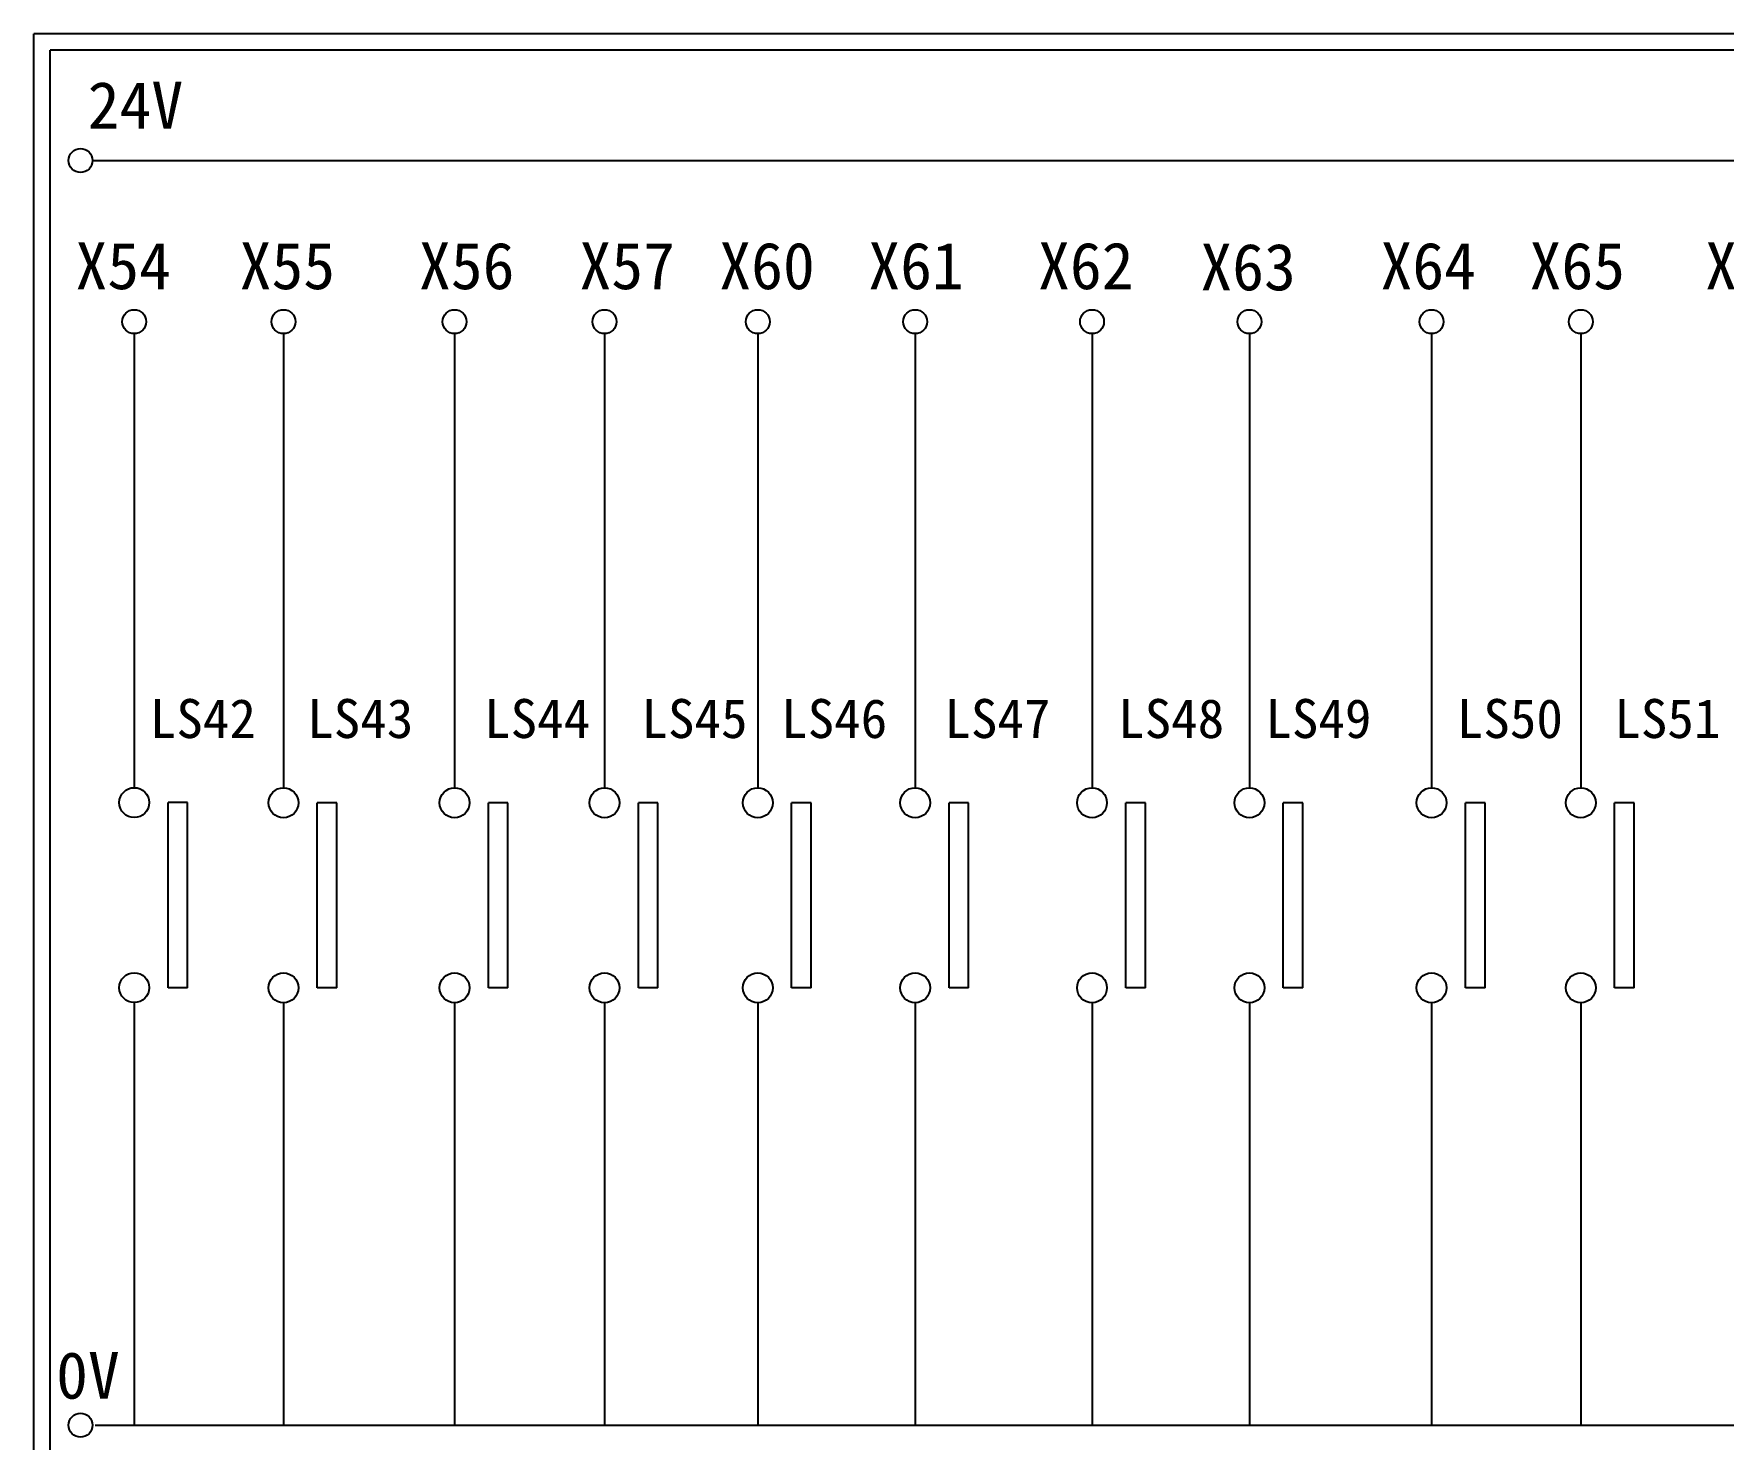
# Model space of a CAD drawing. Extents: x 325 to 612, y 3 to 207.
# Drawn here: x 325.3 to 455.3, y 98.9 to 207 of the extents above; entities that cross this region are included whole.
import ezdxf

# ---------------------------------------------------------------- set-up
doc = ezdxf.new("R2010")
doc.units = 0
doc.layers.get('0').update_dxf_attribs({"linetype": 'CONTINUOUS'})
doc.layers.add('圖框層', color=7, linetype='CONTINUOUS')
doc.layers.add('標尺寸層', color=3, linetype='CONTINUOUS')
doc.styles.add('STSL', font='KAIU.TTF')

msp = doc.modelspace()

# ---------------------------------------------------------------- linework, layer by layer
for p, q in [((337.15, 147.84), (335.65, 147.84)), ((348.64, 147.83), (347.13, 147.83)), ((361.8, 147.83), (360.3, 147.83)), ((373.34, 147.83), (371.84, 147.83)), ((385.14, 147.83), (383.63, 147.83)), ((397.25, 147.83), (395.75, 147.83)), ((410.86, 147.83), (409.36, 147.83)), ((422.97, 147.83), (421.47, 147.83)), ((436.99, 147.83), (435.48, 147.83)), ((448.47, 147.83), (446.96, 147.83)), ((337.15, 133.61), (335.65, 133.61)), ((348.64, 133.6), (347.13, 133.6)), ((361.8, 133.6), (360.3, 133.6)), ((373.34, 133.6), (371.84, 133.6)), ((385.14, 133.6), (383.63, 133.6)), ((397.25, 133.6), (395.75, 133.6)), ((410.86, 133.6), (409.36, 133.6)), ((422.97, 133.6), (421.47, 133.6)), ((436.99, 133.6), (435.48, 133.6)), ((448.47, 133.6), (446.96, 133.6))]:
    msp.add_line(p, q)
at = {"layer": '圖框層', "color": 7}
for p, q in [((612.32, 206.97), (325.32, 206.97)), ((325.32, 3), (325.32, 206.97)), ((611.07, 205.72), (326.57, 205.72)), ((326.57, 4.25), (326.57, 205.72))]:
    msp.add_line(p, q, dxfattribs=at)
at = {"layer": '標尺寸層', "color": 7}
for p, q in [((329.84, 197.22), (607.44, 197.22)), ((333.05, 183.91), (333.05, 148.99)), ((344.53, 183.91), (344.53, 148.99)), ((357.7, 183.91), (357.7, 148.99)), ((369.24, 183.91), (369.24, 148.99)), ((381.03, 183.91), (381.03, 148.99)), ((393.14, 183.91), (393.14, 148.99)), ((406.75, 183.91), (406.75, 148.99)), ((418.86, 183.91), (418.86, 148.99)), ((432.88, 183.91), (432.88, 148.99)), ((444.36, 183.91), (444.36, 148.99)), ((335.65, 133.61), (335.65, 147.84)), ((337.15, 133.61), (337.15, 147.84)), ((347.13, 133.6), (347.13, 147.83)), ((348.64, 133.6), (348.64, 147.83)), ((360.3, 133.6), (360.3, 147.83)), ((361.8, 133.6), (361.8, 147.83)), ((371.84, 133.6), (371.84, 147.83)), ((373.34, 133.6), (373.34, 147.83)), ((383.63, 133.6), (383.63, 147.83)), ((385.14, 133.6), (385.14, 147.83)), ((395.75, 133.6), (395.75, 147.83)), ((397.25, 133.6), (397.25, 147.83)), ((409.36, 133.6), (409.36, 147.83)), ((410.86, 133.6), (410.86, 147.83)), ((421.47, 133.6), (421.47, 147.83)), ((422.97, 133.6), (422.97, 147.83)), ((435.48, 133.6), (435.48, 147.83)), ((436.99, 133.6), (436.99, 147.83)), ((446.96, 133.6), (446.96, 147.83)), ((448.47, 133.6), (448.47, 147.83)), ((333.05, 132.46), (333.05, 99.96)), ((344.53, 132.46), (344.53, 99.96)), ((357.7, 132.46), (357.7, 99.96)), ((369.24, 132.46), (369.24, 99.96)), ((369.24, 132.45), (369.24, 99.96)), ((381.03, 132.46), (381.03, 99.96)), ((381.03, 132.45), (381.03, 99.96)), ((393.14, 132.46), (393.14, 99.96)), ((393.14, 132.45), (393.14, 99.96)), ((406.75, 132.46), (406.75, 99.96)), ((406.75, 132.45), (406.75, 99.96)), ((418.86, 132.46), (418.86, 99.96)), ((418.86, 132.45), (418.86, 99.96)), ((432.88, 132.46), (432.88, 99.96)), ((444.36, 132.46), (444.36, 99.96)), ((330.05, 99.96), (607.92, 99.96))]:
    msp.add_line(p, q, dxfattribs=at)
for centre, radius in [((328.92, 197.22), 0.92), ((333.05, 184.83), 0.92), ((344.53, 184.83), 0.92), ((357.7, 184.83), 0.92), ((357.7, 184.83), 0.92), ((369.24, 184.83), 0.92), ((381.03, 184.83), 0.92), ((393.14, 184.83), 0.92), ((406.75, 184.83), 0.92), ((418.86, 184.83), 0.92), ((432.88, 184.83), 0.92), ((444.36, 184.83), 0.92), ((333.05, 147.84), 1.15), ((344.53, 147.83), 1.15), ((357.7, 147.83), 1.15), ((369.24, 147.83), 1.15), ((381.03, 147.83), 1.15), ((393.14, 147.83), 1.15), ((406.75, 147.83), 1.15), ((418.86, 147.83), 1.15), ((432.88, 147.83), 1.15), ((444.36, 147.83), 1.15), ((333.05, 133.61), 1.15), ((344.53, 133.6), 1.15), ((357.7, 133.6), 1.15), ((369.24, 133.6), 1.15), ((381.03, 133.6), 1.15), ((393.14, 133.6), 1.15), ((406.75, 133.6), 1.15), ((418.86, 133.6), 1.15), ((432.88, 133.6), 1.15), ((444.36, 133.6), 1.15), ((328.92, 99.96), 0.92)]:
    msp.add_circle(centre, radius, dxfattribs=at)

# ---------------------------------------------------------------- texts
at = {"layer": '圖框層', "color": 4, "style": 'STSL'}
for s, height, p in [('24V', 3.6, (329.47, 199.68)), ('X54', 3.6, (328.53, 187.33)), ('X55', 3.6, (341.16, 187.33)), ('X56', 3.6, (354.96, 187.33)), ('X57', 3.6, (367.31, 187.33)), ('X60', 3.6, (378.07, 187.33)), ('X61', 3.6, (389.54, 187.33)), ('X62', 3.6, (402.6, 187.33)), ('X63', 3.6, (415.09, 187.24)), ('X64', 3.6, (428.95, 187.33)), ('X65', 3.6, (440.42, 187.33)), ('X66', 3.6, (453.93, 187.33)), ('LS42', 3, (334.25, 152.81)), ('LS43', 3, (346.36, 152.81)), ('LS44', 3, (359.97, 152.81)), ('LS45', 3, (372.08, 152.81)), ('LS46', 3, (382.83, 152.81)), ('LS47', 3, (395.39, 152.81)), ('LS48', 3, (408.76, 152.81)), ('LS49', 3, (420.09, 152.81)), ('LS50', 3, (434.82, 152.81)), ('LS51', 3, (446.94, 152.81)), ('0V', 3.6, (327.04, 102))]:
    msp.add_text(s, height=height, dxfattribs=at).set_placement(p)

doc.saveas('drawing.dxf')
